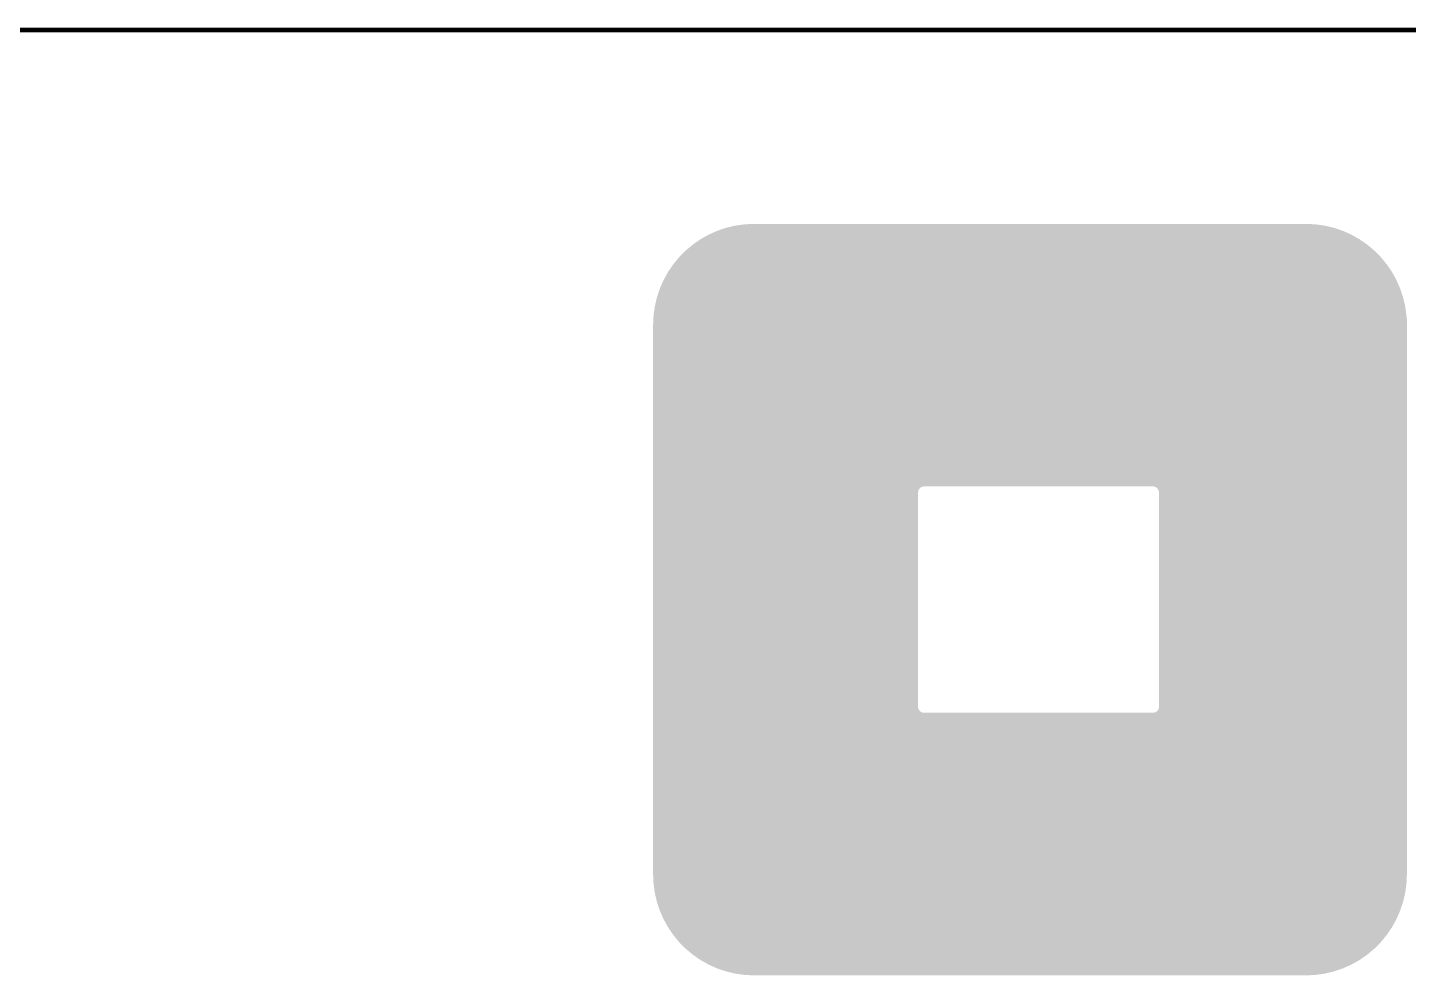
# Model space of a CAD drawing. Extents: x 100 to 128.6, y 94 to 134.1.
# Drawn here: x 115.865 to 118.863, y 95.947 to 98.005 of the extents above; entities that cross this region are included whole.
import ezdxf

# ---------------------------------------------------------------- set-up
doc = ezdxf.new("R2010")
doc.units = 0
doc.layers.get('0').update_dxf_attribs({"linetype": 'CONTINUOUS'})
doc.layers.add('MASK-BOTTOM_PHO', color=5, linetype='CONTINUOUS')
doc.layers.add('SILK-BOTTOM_PHO', color=14, linetype='CONTINUOUS')

# ---------------------------------------------------------------- blocks, each defined once
blk = doc.blocks.new('ROUND_1')
at = {"const_width": 0.050038}
blk.add_lwpolyline([(-0.025018, 0, 1), (0.025018, 0, 1)], format="xyb", close=True, dxfattribs=at)

msp = doc.modelspace()

# ---------------------------------------------------------------- linework, layer by layer
at = {"layer": 'MASK-BOTTOM_PHO'}
for points, const_width in [([(121.249948, 98.000058), (100.24999, 98.000058)], 0.009906), ([(117.436392, 97.52838), (118.648988, 97.52838)], 0.100076), ([(117.44198, 97.528888), (118.640606, 97.528888)], 0.100076), ([(117.368066, 97.501456), (118.719854, 97.501456)], 0.100076), ([(117.336316, 97.474786), (118.75135, 97.474786)], 0.100076), ([(117.315234, 97.447862), (118.772686, 97.447862)], 0.100076), ([(117.30228, 97.421192), (118.7831, 97.421192)], 0.100076), ([(117.30228, 97.394268), (118.793768, 97.394268)], 0.100076), ([(117.27307, 96.166686), (117.27307, 97.359724)], 0.100076), ([(117.283484, 97.367344), (118.80977, 97.367344)], 0.100076), ([(118.809516, 97.359724), (118.809516, 96.166686)], 0.100076), ([(117.27561, 97.340674), (118.804182, 97.340674)], 0.100076), ([(117.27561, 97.31375), (118.804182, 97.31375)], 0.100076), ([(117.27561, 97.28708), (118.804182, 97.28708)], 0.100076), ([(117.27561, 97.260156), (118.804182, 97.260156)], 0.100076), ([(117.27561, 97.233232), (118.804182, 97.233232)], 0.100076), ([(117.27561, 97.206562), (118.804182, 97.206562)], 0.100076), ([(117.27561, 97.179638), (118.804182, 97.179638)], 0.100076), ([(117.27561, 97.152968), (118.804182, 97.152968)], 0.100076), ([(117.27561, 97.126044), (118.804182, 97.126044)], 0.100076), ([(117.27561, 97.09912), (118.804182, 97.09912)], 0.100076), ([(117.27561, 97.07245), (118.804182, 97.07245)], 0.100076), ([(117.81155, 97.058988), (118.307866, 97.058988)], 0.100076), ([(117.27561, 97.045526), (117.769386, 97.045526)], 0.100076), ([(117.27561, 97.018856), (117.736874, 97.018856)], 0.100076), ([(118.360698, 97.045526), (118.804182, 97.045526)], 0.100076), ([(118.375176, 97.018856), (118.804182, 97.018856)], 0.100076), ([(117.27561, 96.991932), (117.736874, 96.991932)], 0.100076), ([(117.748304, 96.530922), (117.748304, 96.995488)], 0.100076), ([(118.371366, 96.995488), (118.371366, 96.530922)], 0.100076), ([(118.375176, 96.991932), (118.804182, 96.991932)], 0.100076), ([(117.27561, 96.965008), (117.736874, 96.965008)], 0.100076), ([(118.375176, 96.965008), (118.804182, 96.965008)], 0.100076), ([(117.27561, 96.938338), (117.736874, 96.938338)], 0.100076), ([(118.375176, 96.938338), (118.804182, 96.938338)], 0.100076), ([(117.27561, 96.911414), (117.736874, 96.911414)], 0.100076), ([(118.375176, 96.911414), (118.804182, 96.911414)], 0.100076), ([(117.27561, 96.884744), (117.736874, 96.884744)], 0.100076), ([(118.375176, 96.884744), (118.804182, 96.884744)], 0.100076), ([(117.27561, 96.85782), (117.736874, 96.85782)], 0.100076), ([(118.375176, 96.85782), (118.804182, 96.85782)], 0.100076), ([(117.27561, 96.830896), (117.736874, 96.830896)], 0.100076), ([(118.375176, 96.830896), (118.804182, 96.830896)], 0.100076), ([(117.27561, 96.804226), (117.736874, 96.804226)], 0.100076), ([(118.375176, 96.804226), (118.804182, 96.804226)], 0.100076), ([(117.27561, 96.777302), (117.736874, 96.777302)], 0.100076), ([(117.27561, 96.750632), (117.736874, 96.750632)], 0.100076), ([(118.375176, 96.777302), (118.804182, 96.777302)], 0.100076), ([(118.375176, 96.750632), (118.804182, 96.750632)], 0.100076), ([(117.27561, 96.723708), (117.736874, 96.723708)], 0.100076), ([(118.375176, 96.723708), (118.804182, 96.723708)], 0.100076), ([(117.27561, 96.696784), (117.736874, 96.696784)], 0.100076), ([(118.375176, 96.696784), (118.804182, 96.696784)], 0.100076), ([(117.27561, 96.670114), (117.736874, 96.670114)], 0.100076), ([(118.375176, 96.670114), (118.804182, 96.670114)], 0.100076), ([(117.27561, 96.64319), (117.736874, 96.64319)], 0.100076), ([(118.375176, 96.64319), (118.804182, 96.64319)], 0.100076), ([(117.27561, 96.61652), (117.736874, 96.61652)], 0.100076), ([(118.375176, 96.61652), (118.804182, 96.61652)], 0.100076), ([(117.27561, 96.589596), (117.736874, 96.589596)], 0.100076), ([(118.375176, 96.589596), (118.804182, 96.589596)], 0.100076), ([(117.27561, 96.562672), (117.736874, 96.562672)], 0.100076), ([(118.375176, 96.562672), (118.804182, 96.562672)], 0.100076), ([(117.27561, 96.536002), (117.736874, 96.536002)], 0.100076), ([(117.27561, 96.509078), (117.736874, 96.509078)], 0.100076), ([(118.375176, 96.536002), (118.804182, 96.536002)], 0.100076), ([(118.375176, 96.509078), (118.804182, 96.509078)], 0.100076), ([(117.27561, 96.482408), (117.758718, 96.482408)], 0.100076), ([(118.360698, 96.482408), (118.804182, 96.482408)], 0.100076), ([(117.27561, 96.455484), (118.804182, 96.455484)], 0.100076), ([(118.307866, 96.467422), (117.81155, 96.467422)], 0.100076), ([(117.27561, 96.42856), (118.804182, 96.42856)], 0.100076), ([(117.27561, 96.40189), (118.804182, 96.40189)], 0.100076), ([(117.27561, 96.374966), (118.804182, 96.374966)], 0.100076), ([(117.27561, 96.348296), (118.804182, 96.348296)], 0.100076), ([(117.27561, 96.321372), (118.804182, 96.321372)], 0.100076), ([(117.27561, 96.294448), (118.804182, 96.294448)], 0.100076), ([(117.27561, 96.267778), (118.804182, 96.267778)], 0.100076), ([(117.27561, 96.240854), (118.804182, 96.240854)], 0.100076), ([(117.27561, 96.214184), (118.804182, 96.214184)], 0.100076), ([(117.27561, 96.18726), (118.804182, 96.18726)], 0.100076), ([(117.27561, 96.160336), (118.804182, 96.160336)], 0.100076), ([(117.30228, 96.133666), (118.804182, 96.133666)], 0.100076), ([(117.30228, 96.106742), (118.7831, 96.106742)], 0.100076), ([(117.30355, 96.080072), (118.7831, 96.080072)], 0.100076), ([(117.327934, 96.053148), (118.756176, 96.053148)], 0.100076), ([(117.363748, 96.026224), (118.729252, 96.026224)], 0.100076), ([(117.436392, 95.999554), (118.656354, 95.999554)], 0.100076), ([(118.640606, 95.997522), (117.44198, 95.997522)], 0.100076)]:
    msp.add_lwpolyline(points, dxfattribs=dict(at, const_width=const_width))
at = {"layer": 'MASK-BOTTOM_PHO', "const_width": 0.100076}
for points in [[(117.44198, 97.528888, 0.414217), (117.27307, 97.359724)], [(118.809516, 97.359724, 0.414217), (118.640606, 97.528888)], [(117.81155, 97.058988, 0.4142228), (117.748304, 96.995488)], [(118.371366, 96.995488, 0.4142136), (118.307866, 97.058988)], [(117.748304, 96.530922, 0.4142228), (117.81155, 96.467422)], [(118.307866, 96.467422, 0.4142136), (118.371366, 96.530922)], [(117.27307, 96.166686, 0.414217), (117.44198, 95.997522)], [(118.640606, 95.997522, 0.414217), (118.809516, 96.166686)]]:
    msp.add_lwpolyline(points, format="xyb", dxfattribs=at)
at = {"layer": 'SILK-BOTTOM_PHO'}
for points, const_width in [([(121.249948, 98.000058), (100.24999, 98.000058)], 0.009906), ([(117.436392, 97.52838), (118.648988, 97.52838)], 0.100076), ([(117.44198, 97.528888), (118.640606, 97.528888)], 0.100076), ([(117.368066, 97.501456), (118.719854, 97.501456)], 0.100076), ([(117.336316, 97.474786), (118.75135, 97.474786)], 0.100076), ([(117.315234, 97.447862), (118.772686, 97.447862)], 0.100076), ([(117.30228, 97.421192), (118.7831, 97.421192)], 0.100076), ([(117.30228, 97.394268), (118.793768, 97.394268)], 0.100076), ([(117.27307, 96.166686), (117.27307, 97.359724)], 0.100076), ([(117.283484, 97.367344), (118.80977, 97.367344)], 0.100076), ([(118.809516, 97.359724), (118.809516, 96.166686)], 0.100076), ([(117.27561, 97.340674), (118.804182, 97.340674)], 0.100076), ([(117.27561, 97.31375), (118.804182, 97.31375)], 0.100076), ([(117.27561, 97.28708), (118.804182, 97.28708)], 0.100076), ([(117.27561, 97.260156), (118.804182, 97.260156)], 0.100076), ([(117.27561, 97.233232), (118.804182, 97.233232)], 0.100076), ([(117.27561, 97.206562), (118.804182, 97.206562)], 0.100076), ([(117.27561, 97.179638), (118.804182, 97.179638)], 0.100076), ([(117.27561, 97.152968), (118.804182, 97.152968)], 0.100076), ([(117.27561, 97.126044), (118.804182, 97.126044)], 0.100076), ([(117.27561, 97.09912), (118.804182, 97.09912)], 0.100076), ([(117.27561, 97.07245), (118.804182, 97.07245)], 0.100076), ([(117.81155, 97.058988), (118.307866, 97.058988)], 0.100076), ([(117.27561, 97.045526), (117.769386, 97.045526)], 0.100076), ([(117.27561, 97.018856), (117.736874, 97.018856)], 0.100076), ([(118.360698, 97.045526), (118.804182, 97.045526)], 0.100076), ([(118.375176, 97.018856), (118.804182, 97.018856)], 0.100076), ([(117.27561, 96.991932), (117.736874, 96.991932)], 0.100076), ([(117.748304, 96.530922), (117.748304, 96.995488)], 0.100076), ([(118.371366, 96.995488), (118.371366, 96.530922)], 0.100076), ([(118.375176, 96.991932), (118.804182, 96.991932)], 0.100076), ([(117.27561, 96.965008), (117.736874, 96.965008)], 0.100076), ([(118.375176, 96.965008), (118.804182, 96.965008)], 0.100076), ([(117.27561, 96.938338), (117.736874, 96.938338)], 0.100076), ([(118.375176, 96.938338), (118.804182, 96.938338)], 0.100076), ([(117.27561, 96.911414), (117.736874, 96.911414)], 0.100076), ([(118.375176, 96.911414), (118.804182, 96.911414)], 0.100076), ([(117.27561, 96.884744), (117.736874, 96.884744)], 0.100076), ([(118.375176, 96.884744), (118.804182, 96.884744)], 0.100076), ([(117.27561, 96.85782), (117.736874, 96.85782)], 0.100076), ([(118.375176, 96.85782), (118.804182, 96.85782)], 0.100076), ([(117.27561, 96.830896), (117.736874, 96.830896)], 0.100076), ([(118.375176, 96.830896), (118.804182, 96.830896)], 0.100076), ([(117.27561, 96.804226), (117.736874, 96.804226)], 0.100076), ([(118.375176, 96.804226), (118.804182, 96.804226)], 0.100076), ([(117.27561, 96.777302), (117.736874, 96.777302)], 0.100076), ([(117.27561, 96.750632), (117.736874, 96.750632)], 0.100076), ([(118.375176, 96.777302), (118.804182, 96.777302)], 0.100076), ([(118.375176, 96.750632), (118.804182, 96.750632)], 0.100076), ([(117.27561, 96.723708), (117.736874, 96.723708)], 0.100076), ([(118.375176, 96.723708), (118.804182, 96.723708)], 0.100076), ([(117.27561, 96.696784), (117.736874, 96.696784)], 0.100076), ([(118.375176, 96.696784), (118.804182, 96.696784)], 0.100076), ([(117.27561, 96.670114), (117.736874, 96.670114)], 0.100076), ([(118.375176, 96.670114), (118.804182, 96.670114)], 0.100076), ([(117.27561, 96.64319), (117.736874, 96.64319)], 0.100076), ([(118.375176, 96.64319), (118.804182, 96.64319)], 0.100076), ([(117.27561, 96.61652), (117.736874, 96.61652)], 0.100076), ([(118.375176, 96.61652), (118.804182, 96.61652)], 0.100076), ([(117.27561, 96.589596), (117.736874, 96.589596)], 0.100076), ([(118.375176, 96.589596), (118.804182, 96.589596)], 0.100076), ([(117.27561, 96.562672), (117.736874, 96.562672)], 0.100076), ([(118.375176, 96.562672), (118.804182, 96.562672)], 0.100076), ([(117.27561, 96.536002), (117.736874, 96.536002)], 0.100076), ([(117.27561, 96.509078), (117.736874, 96.509078)], 0.100076), ([(118.375176, 96.536002), (118.804182, 96.536002)], 0.100076), ([(118.375176, 96.509078), (118.804182, 96.509078)], 0.100076), ([(117.27561, 96.482408), (117.758718, 96.482408)], 0.100076), ([(118.360698, 96.482408), (118.804182, 96.482408)], 0.100076), ([(117.27561, 96.455484), (118.804182, 96.455484)], 0.100076), ([(118.307866, 96.467422), (117.81155, 96.467422)], 0.100076), ([(117.27561, 96.42856), (118.804182, 96.42856)], 0.100076), ([(117.27561, 96.40189), (118.804182, 96.40189)], 0.100076), ([(117.27561, 96.374966), (118.804182, 96.374966)], 0.100076), ([(117.27561, 96.348296), (118.804182, 96.348296)], 0.100076), ([(117.27561, 96.321372), (118.804182, 96.321372)], 0.100076), ([(117.27561, 96.294448), (118.804182, 96.294448)], 0.100076), ([(117.27561, 96.267778), (118.804182, 96.267778)], 0.100076), ([(117.27561, 96.240854), (118.804182, 96.240854)], 0.100076), ([(117.27561, 96.214184), (118.804182, 96.214184)], 0.100076), ([(117.27561, 96.18726), (118.804182, 96.18726)], 0.100076), ([(117.27561, 96.160336), (118.804182, 96.160336)], 0.100076), ([(117.30228, 96.133666), (118.804182, 96.133666)], 0.100076), ([(117.30228, 96.106742), (118.7831, 96.106742)], 0.100076), ([(117.30355, 96.080072), (118.7831, 96.080072)], 0.100076), ([(117.327934, 96.053148), (118.756176, 96.053148)], 0.100076), ([(117.363748, 96.026224), (118.729252, 96.026224)], 0.100076), ([(117.436392, 95.999554), (118.656354, 95.999554)], 0.100076), ([(118.640606, 95.997522), (117.44198, 95.997522)], 0.100076)]:
    msp.add_lwpolyline(points, dxfattribs=dict(at, const_width=const_width))
at = {"layer": 'SILK-BOTTOM_PHO', "const_width": 0.100076}
for points in [[(117.44198, 97.528888, 0.414217), (117.27307, 97.359724)], [(118.809516, 97.359724, 0.414217), (118.640606, 97.528888)], [(117.81155, 97.058988, 0.4142228), (117.748304, 96.995488)], [(118.371366, 96.995488, 0.4142136), (118.307866, 97.058988)], [(117.748304, 96.530922, 0.4142228), (117.81155, 96.467422)], [(118.307866, 96.467422, 0.4142136), (118.371366, 96.530922)], [(117.27307, 96.166686, 0.414217), (117.44198, 95.997522)], [(118.640606, 95.997522, 0.414217), (118.809516, 96.166686)]]:
    msp.add_lwpolyline(points, format="xyb", dxfattribs=at)

# ---------------------------------------------------------------- block references
at = {"layer": 'MASK-BOTTOM_PHO'}
for p in [(117.436392, 97.52838), (117.44198, 97.528888), (117.44198, 97.528888), (118.640606, 97.528888), (118.640606, 97.528888), (118.648988, 97.52838), (117.368066, 97.501456), (118.719854, 97.501456), (117.336316, 97.474786), (118.75135, 97.474786), (117.315234, 97.447862), (118.772686, 97.447862), (117.30228, 97.421192), (118.7831, 97.421192), (117.30228, 97.394268), (118.793768, 97.394268), (117.27307, 97.359724), (117.27307, 97.359724), (117.283484, 97.367344), (118.809516, 97.359724), (118.809516, 97.359724), (118.80977, 97.367344), (117.27561, 97.340674), (118.804182, 97.340674), (117.27561, 97.31375), (118.804182, 97.31375), (117.27561, 97.28708), (117.27561, 97.260156), (118.804182, 97.28708), (118.804182, 97.260156), (117.27561, 97.233232), (118.804182, 97.233232), (117.27561, 97.206562), (118.804182, 97.206562), (117.27561, 97.179638), (118.804182, 97.179638), (117.27561, 97.152968), (118.804182, 97.152968), (117.27561, 97.126044), (118.804182, 97.126044), (117.27561, 97.09912), (118.804182, 97.09912), (117.27561, 97.07245), (117.81155, 97.058988), (117.81155, 97.058988), (118.307866, 97.058988), (118.307866, 97.058988), (118.804182, 97.07245), (117.27561, 97.045526), (117.27561, 97.018856), (117.736874, 97.018856), (117.769386, 97.045526), (118.360698, 97.045526), (118.375176, 97.018856), (118.804182, 97.045526), (118.804182, 97.018856), (117.27561, 96.991932), (117.736874, 96.991932), (117.748304, 96.995488), (117.748304, 96.995488), (118.371366, 96.995488), (118.371366, 96.995488), (118.375176, 96.991932), (118.804182, 96.991932), (117.27561, 96.965008), (117.736874, 96.965008), (118.375176, 96.965008), (118.804182, 96.965008), (117.27561, 96.938338), (117.736874, 96.938338), (118.375176, 96.938338), (118.804182, 96.938338), (117.27561, 96.911414), (117.736874, 96.911414), (118.375176, 96.911414), (118.804182, 96.911414), (117.27561, 96.884744), (117.736874, 96.884744), (118.375176, 96.884744), (118.804182, 96.884744), (117.27561, 96.85782), (117.736874, 96.85782), (118.375176, 96.85782), (118.804182, 96.85782), (117.27561, 96.830896), (117.736874, 96.830896), (118.375176, 96.830896), (118.804182, 96.830896), (117.27561, 96.804226), (117.736874, 96.804226), (118.375176, 96.804226), (118.804182, 96.804226), (117.27561, 96.777302), (117.27561, 96.750632), (117.736874, 96.777302), (117.736874, 96.750632), (118.375176, 96.777302), (118.375176, 96.750632), (118.804182, 96.777302), (118.804182, 96.750632), (117.27561, 96.723708), (117.736874, 96.723708), (118.375176, 96.723708), (118.804182, 96.723708), (117.27561, 96.696784), (117.736874, 96.696784), (118.375176, 96.696784), (118.804182, 96.696784), (117.27561, 96.670114), (117.736874, 96.670114), (118.375176, 96.670114), (118.804182, 96.670114), (117.27561, 96.64319), (117.736874, 96.64319), (118.375176, 96.64319), (118.804182, 96.64319), (117.27561, 96.61652), (117.736874, 96.61652), (118.375176, 96.61652), (118.804182, 96.61652), (117.27561, 96.589596), (117.736874, 96.589596), (118.375176, 96.589596), (118.804182, 96.589596), (117.27561, 96.562672), (117.736874, 96.562672), (118.375176, 96.562672), (118.804182, 96.562672), (117.27561, 96.536002), (117.27561, 96.509078), (117.736874, 96.536002), (117.736874, 96.509078), (117.748304, 96.530922), (117.748304, 96.530922), (118.371366, 96.530922), (118.371366, 96.530922), (118.375176, 96.536002), (118.375176, 96.509078), (118.804182, 96.536002), (118.804182, 96.509078), (117.27561, 96.482408), (117.758718, 96.482408), (118.360698, 96.482408), (118.804182, 96.482408), (117.27561, 96.455484), (117.81155, 96.467422), (117.81155, 96.467422), (118.307866, 96.467422), (118.307866, 96.467422), (118.804182, 96.455484), (117.27561, 96.42856), (118.804182, 96.42856), (117.27561, 96.40189), (118.804182, 96.40189), (117.27561, 96.374966), (118.804182, 96.374966), (117.27561, 96.348296), (118.804182, 96.348296), (117.27561, 96.321372), (118.804182, 96.321372), (117.27561, 96.294448), (118.804182, 96.294448), (117.27561, 96.267778), (117.27561, 96.240854), (118.804182, 96.267778), (118.804182, 96.240854), (117.27561, 96.214184), (118.804182, 96.214184), (117.27561, 96.18726), (118.804182, 96.18726), (117.27307, 96.166686), (117.27307, 96.166686), (117.27561, 96.160336), (118.804182, 96.160336), (118.809516, 96.166686), (118.809516, 96.166686), (117.30228, 96.133666), (118.804182, 96.133666), (117.30228, 96.106742), (118.7831, 96.106742), (117.30355, 96.080072), (118.7831, 96.080072), (117.327934, 96.053148), (118.756176, 96.053148), (117.363748, 96.026224), (117.436392, 95.999554), (118.656354, 95.999554), (118.729252, 96.026224), (117.44198, 95.997522), (117.44198, 95.997522), (118.640606, 95.997522), (118.640606, 95.997522)]:
    msp.add_blockref('ROUND_1', p, dxfattribs=at)
at = {"layer": 'SILK-BOTTOM_PHO'}
for p in [(117.436392, 97.52838), (117.44198, 97.528888), (117.44198, 97.528888), (118.640606, 97.528888), (118.640606, 97.528888), (118.648988, 97.52838), (117.368066, 97.501456), (118.719854, 97.501456), (117.336316, 97.474786), (118.75135, 97.474786), (117.315234, 97.447862), (118.772686, 97.447862), (117.30228, 97.421192), (118.7831, 97.421192), (117.30228, 97.394268), (118.793768, 97.394268), (117.27307, 97.359724), (117.27307, 97.359724), (117.283484, 97.367344), (118.809516, 97.359724), (118.809516, 97.359724), (118.80977, 97.367344), (117.27561, 97.340674), (118.804182, 97.340674), (117.27561, 97.31375), (118.804182, 97.31375), (117.27561, 97.28708), (117.27561, 97.260156), (118.804182, 97.28708), (118.804182, 97.260156), (117.27561, 97.233232), (118.804182, 97.233232), (117.27561, 97.206562), (118.804182, 97.206562), (117.27561, 97.179638), (118.804182, 97.179638), (117.27561, 97.152968), (118.804182, 97.152968), (117.27561, 97.126044), (118.804182, 97.126044), (117.27561, 97.09912), (118.804182, 97.09912), (117.27561, 97.07245), (117.81155, 97.058988), (117.81155, 97.058988), (118.307866, 97.058988), (118.307866, 97.058988), (118.804182, 97.07245), (117.27561, 97.045526), (117.27561, 97.018856), (117.736874, 97.018856), (117.769386, 97.045526), (118.360698, 97.045526), (118.375176, 97.018856), (118.804182, 97.045526), (118.804182, 97.018856), (117.27561, 96.991932), (117.736874, 96.991932), (117.748304, 96.995488), (117.748304, 96.995488), (118.371366, 96.995488), (118.371366, 96.995488), (118.375176, 96.991932), (118.804182, 96.991932), (117.27561, 96.965008), (117.736874, 96.965008), (118.375176, 96.965008), (118.804182, 96.965008), (117.27561, 96.938338), (117.736874, 96.938338), (118.375176, 96.938338), (118.804182, 96.938338), (117.27561, 96.911414), (117.736874, 96.911414), (118.375176, 96.911414), (118.804182, 96.911414), (117.27561, 96.884744), (117.736874, 96.884744), (118.375176, 96.884744), (118.804182, 96.884744), (117.27561, 96.85782), (117.736874, 96.85782), (118.375176, 96.85782), (118.804182, 96.85782), (117.27561, 96.830896), (117.736874, 96.830896), (118.375176, 96.830896), (118.804182, 96.830896), (117.27561, 96.804226), (117.736874, 96.804226), (118.375176, 96.804226), (118.804182, 96.804226), (117.27561, 96.777302), (117.27561, 96.750632), (117.736874, 96.777302), (117.736874, 96.750632), (118.375176, 96.777302), (118.375176, 96.750632), (118.804182, 96.777302), (118.804182, 96.750632), (117.27561, 96.723708), (117.736874, 96.723708), (118.375176, 96.723708), (118.804182, 96.723708), (117.27561, 96.696784), (117.736874, 96.696784), (118.375176, 96.696784), (118.804182, 96.696784), (117.27561, 96.670114), (117.736874, 96.670114), (118.375176, 96.670114), (118.804182, 96.670114), (117.27561, 96.64319), (117.736874, 96.64319), (118.375176, 96.64319), (118.804182, 96.64319), (117.27561, 96.61652), (117.736874, 96.61652), (118.375176, 96.61652), (118.804182, 96.61652), (117.27561, 96.589596), (117.736874, 96.589596), (118.375176, 96.589596), (118.804182, 96.589596), (117.27561, 96.562672), (117.736874, 96.562672), (118.375176, 96.562672), (118.804182, 96.562672), (117.27561, 96.536002), (117.27561, 96.509078), (117.736874, 96.536002), (117.736874, 96.509078), (117.748304, 96.530922), (117.748304, 96.530922), (118.371366, 96.530922), (118.371366, 96.530922), (118.375176, 96.536002), (118.375176, 96.509078), (118.804182, 96.536002), (118.804182, 96.509078), (117.27561, 96.482408), (117.758718, 96.482408), (118.360698, 96.482408), (118.804182, 96.482408), (117.27561, 96.455484), (117.81155, 96.467422), (117.81155, 96.467422), (118.307866, 96.467422), (118.307866, 96.467422), (118.804182, 96.455484), (117.27561, 96.42856), (118.804182, 96.42856), (117.27561, 96.40189), (118.804182, 96.40189), (117.27561, 96.374966), (118.804182, 96.374966), (117.27561, 96.348296), (118.804182, 96.348296), (117.27561, 96.321372), (118.804182, 96.321372), (117.27561, 96.294448), (118.804182, 96.294448), (117.27561, 96.267778), (117.27561, 96.240854), (118.804182, 96.267778), (118.804182, 96.240854), (117.27561, 96.214184), (118.804182, 96.214184), (117.27561, 96.18726), (118.804182, 96.18726), (117.27307, 96.166686), (117.27307, 96.166686), (117.27561, 96.160336), (118.804182, 96.160336), (118.809516, 96.166686), (118.809516, 96.166686), (117.30228, 96.133666), (118.804182, 96.133666), (117.30228, 96.106742), (118.7831, 96.106742), (117.30355, 96.080072), (118.7831, 96.080072), (117.327934, 96.053148), (118.756176, 96.053148), (117.363748, 96.026224), (117.436392, 95.999554), (118.656354, 95.999554), (118.729252, 96.026224), (117.44198, 95.997522), (117.44198, 95.997522), (118.640606, 95.997522), (118.640606, 95.997522)]:
    msp.add_blockref('ROUND_1', p, dxfattribs=at)

doc.saveas('drawing.dxf')
